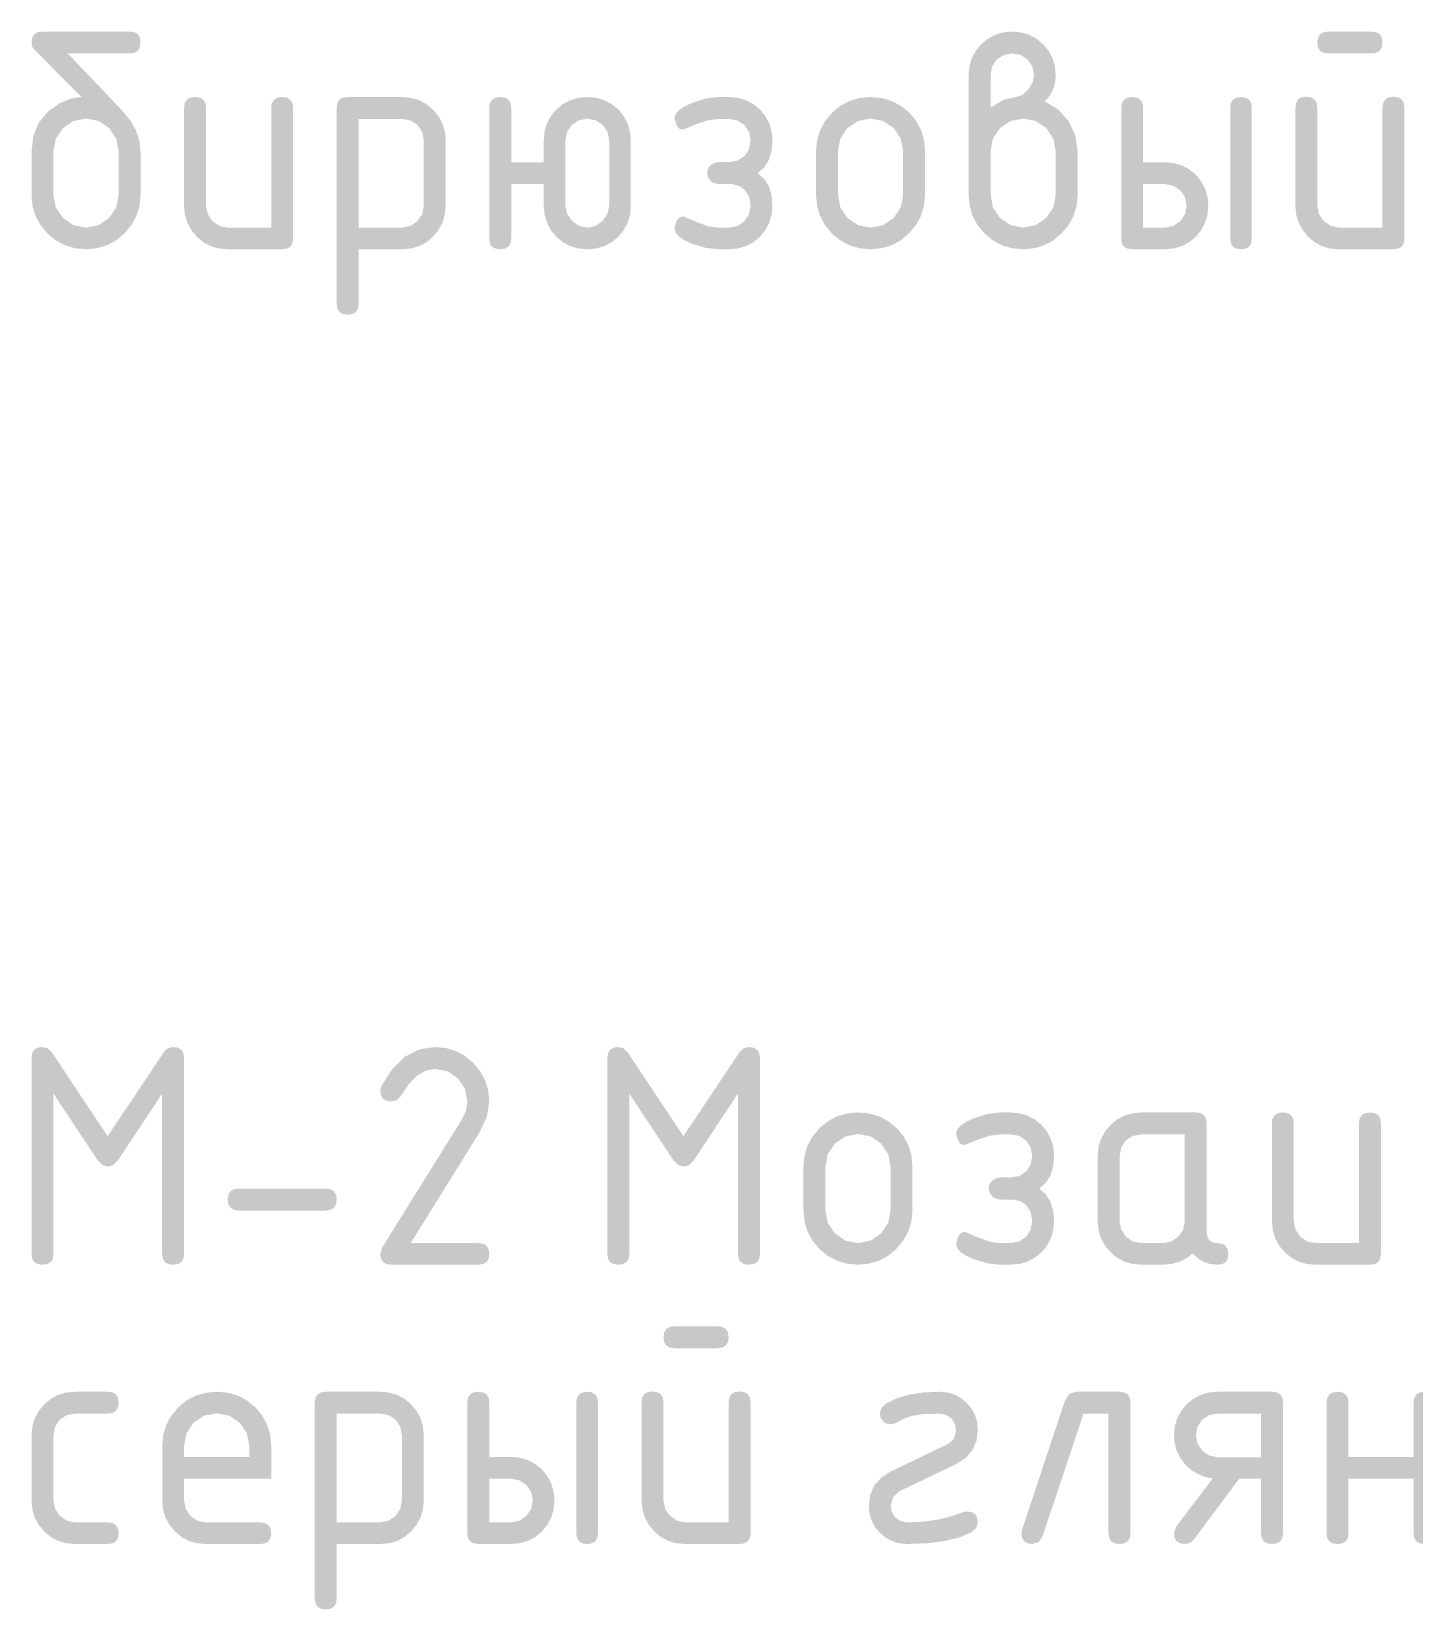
# Model space of a CAD drawing. Header units: millimetres. Extents: x 0 to 1189, y 0 to 841.
# Drawn here: x 1006.08 to 1025.31, y 727.34 to 749.27 of the extents above; entities that cross this region are included whole.
import ezdxf

# ---------------------------------------------------------------- set-up
doc = ezdxf.new("R2010")
doc.units = ezdxf.units.MM

msp = doc.modelspace()

# ---------------------------------------------------------------- hatches: boundary and pattern name
h = msp.add_hatch(color=7)
h.paths.add_polyline_path([(1007.598452, 747.604544), (1007.598452, 746.99931), (1007.584172, 746.849353), (1007.541677, 746.710404), (1007.471483, 746.582513), (1007.374108, 746.465733), (1007.259188, 746.369047), (1007.131091, 746.300369), (1006.991108, 746.259389), (1006.840531, 746.245798), (1006.688034, 746.259389), (1006.547836, 746.300369), (1006.419627, 746.369047), (1006.303096, 746.465733), (1006.206091, 746.582513), (1006.137249, 746.710404), (1006.09621, 746.849353), (1006.08261, 746.99931), (1006.08261, 747.608954), (1006.107217, 747.819931), (1006.181071, 748.00197), (1006.304225, 748.154657), (1006.476729, 748.277578), (1006.63169, 748.342346), (1006.777142, 748.362465), (1006.112376, 749.031089), (1006.089638, 749.066229), (1006.08261, 749.120386), (1006.092127, 749.186945), (1006.120713, 749.234488), (1006.168419, 749.263013), (1006.235297, 749.272521), (1007.450175, 749.272521), (1007.514504, 749.263013), (1007.560901, 749.234488), (1007.589004, 749.186945), (1007.598452, 749.120386), (1007.589004, 749.053508), (1007.560901, 749.005802), (1007.514504, 748.977216), (1007.450175, 748.967699), (1006.586421, 748.967699), (1007.348752, 748.167886), (1007.457298, 748.035215), (1007.535407, 747.897377), (1007.582613, 747.753958)])
h.paths.add_polyline_path([(1007.29363, 747.003719), (1007.29363, 747.608954), (1007.261315, 747.782518), (1007.162441, 747.930863), (1007.015542, 748.029738), (1006.840531, 748.062053), (1006.66552, 748.029738), (1006.518622, 747.930863), (1006.419747, 747.782518), (1006.387432, 747.608954), (1006.387432, 747.003719), (1006.419747, 746.826848), (1006.518622, 746.68181), (1006.66552, 746.580731), (1006.840531, 746.546211), (1007.015542, 746.580731), (1007.162441, 746.68181), (1007.261315, 746.828295)])
h = msp.add_hatch(color=7)
h.paths.add_polyline_path([(1019.418206, 748.214188), (1019.602105, 748.324913), (1019.769882, 748.362465), (1019.861245, 748.389957), (1019.943514, 748.468298), (1020.003941, 748.567793), (1020.023441, 748.667287), (1020.001392, 748.784834), (1019.934695, 748.883363), (1019.836441, 748.947649), (1019.71917, 748.967699), (1019.601416, 748.945995), (1019.503093, 748.883363), (1019.439979, 748.784834), (1019.418206, 748.667287)])
h.paths.add_polyline_path([(1020.171717, 748.302934), (1020.359682, 748.188901), (1020.506305, 748.024019), (1020.597945, 747.824341), (1020.629226, 747.608954), (1020.629226, 746.99931), (1020.614946, 746.848733), (1020.572451, 746.70875), (1020.502257, 746.580653), (1020.404882, 746.465733), (1020.289962, 746.369047), (1020.161865, 746.300369), (1020.021882, 746.259389), (1019.871305, 746.245798), (1019.718808, 746.259389), (1019.57861, 746.300369), (1019.450401, 746.369047), (1019.33387, 746.465733), (1019.236865, 746.582513), (1019.168023, 746.710404), (1019.126984, 746.849353), (1019.113384, 746.99931), (1019.113384, 748.667287), (1019.124538, 748.78945), (1019.157964, 748.902105), (1019.213611, 749.005251), (1019.291427, 749.098889), (1019.384384, 749.174388), (1019.486075, 749.2287), (1019.597377, 749.261514), (1019.71917, 749.272521), (1019.841333, 749.261454), (1019.953987, 749.228217), (1020.057134, 749.17276), (1020.150771, 749.09503), (1020.226038, 749.003623), (1020.280376, 748.901622), (1020.31332, 748.78939), (1020.324404, 748.667287), (1020.314887, 748.5585), (1020.286301, 748.461339), (1020.238595, 748.376065)])
h.paths.add_polyline_path([(1020.324404, 747.003719), (1020.324404, 747.608954), (1020.292089, 747.782518), (1020.193215, 747.930863), (1020.046316, 748.029738), (1019.871305, 748.062053), (1019.696294, 748.029738), (1019.549395, 747.930863), (1019.450521, 747.782518), (1019.418206, 747.608954), (1019.418206, 747.003719), (1019.450521, 746.826848), (1019.549395, 746.68181), (1019.696294, 746.580731), (1019.871305, 746.546211), (1020.046316, 746.580731), (1020.193215, 746.68181), (1020.292089, 746.828295)])
h = msp.add_hatch(color=7)
h.paths.add_polyline_path([(1025.173289, 748.214188), (1025.173289, 746.394075), (1025.163772, 746.327886), (1025.135186, 746.281696), (1025.08748, 746.254626), (1025.020603, 746.245798), (1024.263233, 746.245798), (1024.14082, 746.256263), (1024.028484, 746.288173), (1023.926587, 746.342304), (1023.83549, 746.419431), (1023.757674, 746.513069), (1023.702027, 746.616215), (1023.668601, 746.72887), (1023.657447, 746.851033), (1023.657447, 748.214188), (1023.666964, 748.281066), (1023.69555, 748.328772), (1023.743256, 748.357358), (1023.810134, 748.366875), (1023.876693, 748.357358), (1023.924235, 748.328772), (1023.952761, 748.281066), (1023.962269, 748.214188), (1023.962269, 746.851033), (1023.984593, 746.735898), (1024.051566, 746.639366), (1024.149338, 746.569017), (1024.263233, 746.546211), (1024.868467, 746.546211), (1024.868467, 748.214188), (1024.877976, 748.281066), (1024.906501, 748.328772), (1024.954043, 748.357358), (1025.020603, 748.366875), (1025.08748, 748.357358), (1025.135186, 748.328772), (1025.163772, 748.281066)])
h.paths.add_polyline_path([(1024.71578, 748.967699), (1024.110546, 748.967699), (1024.046218, 748.977216), (1023.999821, 749.005802), (1023.971717, 749.053508), (1023.962269, 749.120386), (1023.971717, 749.186945), (1023.999821, 749.234488), (1024.046218, 749.263013), (1024.110546, 749.272521), (1024.71578, 749.272521), (1024.782658, 749.263013), (1024.830364, 749.234488), (1024.85895, 749.186945), (1024.868467, 749.120386), (1024.85895, 749.053508), (1024.830364, 749.005802), (1024.782658, 748.977216)])
h = msp.add_hatch(color=7)
h.dxf.hatch_style = 2
h.paths.add_polyline_path([(1009.72013, 748.214188), (1009.72013, 746.394075), (1009.710613, 746.327886), (1009.682027, 746.281696), (1009.634321, 746.254626), (1009.567443, 746.245798), (1008.810074, 746.245798), (1008.687661, 746.256263), (1008.575325, 746.288173), (1008.473427, 746.342304), (1008.382331, 746.419431), (1008.304514, 746.512449), (1008.248868, 746.614561), (1008.215441, 746.727009), (1008.204288, 746.851033), (1008.204288, 748.214188), (1008.213805, 748.278517), (1008.242391, 748.324913), (1008.290097, 748.353017), (1008.356975, 748.362465), (1008.423534, 748.353017), (1008.471076, 748.324913), (1008.499602, 748.278517), (1008.50911, 748.214188), (1008.50911, 746.851033), (1008.531434, 746.735415), (1008.598407, 746.635508), (1008.696179, 746.568535), (1008.810074, 746.546211), (1009.415308, 746.546211), (1009.415308, 748.214188), (1009.424816, 748.278517), (1009.453342, 748.324913), (1009.500884, 748.353017), (1009.567443, 748.362465), (1009.634321, 748.353017), (1009.682027, 748.324913), (1009.710613, 748.278517)])
h = msp.add_hatch(color=7)
h.paths.add_polyline_path([(1010.325966, 748.214188), (1010.335483, 748.278517), (1010.364068, 748.324913), (1010.411774, 748.353017), (1010.478652, 748.362465), (1011.236022, 748.362465), (1011.358435, 748.35138), (1011.470771, 748.318437), (1011.572668, 748.264099), (1011.663765, 748.188832), (1011.741581, 748.095194), (1011.797228, 747.992048), (1011.830654, 747.879394), (1011.841808, 747.757231), (1011.841808, 746.851033), (1011.830654, 746.72887), (1011.797228, 746.616215), (1011.741581, 746.513069), (1011.663765, 746.419431), (1011.572668, 746.342304), (1011.470771, 746.288173), (1011.358435, 746.256263), (1011.236022, 746.245798), (1010.630788, 746.245798), (1010.630788, 745.484019), (1010.621279, 745.41969), (1010.592754, 745.373293), (1010.545212, 745.34519), (1010.478652, 745.335742), (1010.411774, 745.34519), (1010.364068, 745.373293), (1010.335483, 745.41969), (1010.325966, 745.484019)])
h.paths.add_polyline_path([(1010.630788, 748.057643), (1010.630788, 746.546211), (1011.236022, 746.546211), (1011.351571, 746.568535), (1011.447689, 746.635508), (1011.514661, 746.733762), (1011.536986, 746.851033), (1011.536986, 747.757231), (1011.515213, 747.874502), (1011.452099, 747.972756), (1011.353775, 748.037524), (1011.236022, 748.057643)])
h = msp.add_hatch(color=7)
h.paths.add_polyline_path([(1013.205564, 747.151996), (1012.752465, 747.151996), (1012.752465, 746.394075), (1012.742957, 746.327886), (1012.714432, 746.281696), (1012.666889, 746.254626), (1012.60033, 746.245798), (1012.533452, 746.254626), (1012.485746, 746.281696), (1012.45716, 746.327886), (1012.447643, 746.394075), (1012.447643, 748.214188), (1012.45716, 748.278517), (1012.485746, 748.324913), (1012.533452, 748.353017), (1012.60033, 748.362465), (1012.666889, 748.353017), (1012.714432, 748.324913), (1012.742957, 748.278517), (1012.752465, 748.214188), (1012.752465, 747.456267), (1013.205564, 747.456267), (1013.205564, 747.761089), (1013.216649, 747.882882), (1013.249593, 747.994184), (1013.303931, 748.095875), (1013.379197, 748.188832), (1013.472835, 748.264099), (1013.575981, 748.318437), (1013.688636, 748.35138), (1013.810799, 748.362465), (1013.933048, 748.35138), (1014.045892, 748.318437), (1014.149228, 748.264099), (1014.242952, 748.188832), (1014.318132, 748.095194), (1014.37228, 747.992048), (1014.405035, 747.879394), (1014.416033, 747.757231), (1014.416033, 746.851033), (1014.405035, 746.727009), (1014.37228, 746.614561), (1014.318132, 746.512449), (1014.242952, 746.419431), (1014.149228, 746.342304), (1014.045892, 746.288173), (1013.933048, 746.256263), (1013.810799, 746.245798), (1013.688636, 746.256263), (1013.575981, 746.288173), (1013.472835, 746.342304), (1013.379197, 746.419431), (1013.303931, 746.513069), (1013.249593, 746.616215), (1013.216649, 746.72887), (1013.205564, 746.851033)])
h.paths.add_polyline_path([(1013.810799, 746.546211), (1013.92304, 746.569017), (1014.022465, 746.639366), (1014.091367, 746.737345), (1014.115621, 746.851033), (1014.115621, 747.757231), (1014.093366, 747.874502), (1014.026875, 747.972756), (1013.928345, 748.039728), (1013.810799, 748.062053), (1013.693528, 748.039728), (1013.595274, 747.972756), (1013.528301, 747.874502), (1013.505977, 747.757231), (1013.505977, 746.851033), (1013.530437, 746.737345), (1013.599132, 746.639366), (1013.698558, 746.569017)])
h = msp.add_hatch(color=7)
h.dxf.hatch_style = 2
h.paths.add_polyline_path([(1016.080833, 746.851033), (1016.061265, 746.976985), (1016.000356, 747.071519), (1015.924426, 747.125814), (1015.822865, 747.151996), (1015.628286, 747.151996), (1015.565654, 747.167086), (1015.522452, 747.198298), (1015.487864, 747.246461), (1015.475599, 747.304132), (1015.487864, 747.365454), (1015.522452, 747.414375), (1015.581846, 747.448481), (1015.670178, 747.460677), (1015.717031, 747.460677), (1015.767743, 747.456267), (1015.90162, 747.478591), (1016.000356, 747.545564), (1016.061265, 747.640235), (1016.080833, 747.757231), (1016.060783, 747.874502), (1015.996498, 747.972756), (1015.897968, 748.037524), (1015.780421, 748.057643), (1015.628286, 748.057643), (1015.487933, 748.038626), (1015.319054, 747.981575), (1015.238155, 747.948296), (1015.180354, 747.924524), (1015.146429, 747.910262), (1015.095261, 747.91853), (1015.056676, 747.960078), (1015.0225, 748.065911), (1015.038339, 748.12471), (1015.085545, 748.180357), (1015.163654, 748.2328), (1015.272201, 748.281988), (1015.462852, 748.342897), (1015.628286, 748.362465), (1015.780421, 748.362465), (1015.902584, 748.35138), (1016.015239, 748.318437), (1016.118385, 748.264099), (1016.212023, 748.188832), (1016.287522, 748.095194), (1016.341834, 747.992048), (1016.374648, 747.879394), (1016.385656, 747.757231), (1016.372883, 747.609617), (1016.334324, 747.484586), (1016.269616, 747.382602), (1016.178399, 747.304132), (1016.269616, 747.225661), (1016.334324, 747.123678), (1016.372883, 746.998646), (1016.385656, 746.851033), (1016.374648, 746.72887), (1016.341834, 746.616215), (1016.287522, 746.513069), (1016.212023, 746.419431), (1016.118385, 746.342304), (1016.015239, 746.288173), (1015.902584, 746.256263), (1015.780421, 746.245798), (1015.628286, 746.245798), (1015.459269, 746.264815), (1015.268342, 746.321866), (1015.160166, 746.371122), (1015.083409, 746.424048), (1015.037659, 746.481004), (1015.0225, 746.542352), (1015.056676, 746.648185), (1015.095743, 746.68808), (1015.141011, 746.702756), (1015.154714, 746.698002), (1015.189449, 746.683739), (1015.245579, 746.659968), (1015.323464, 746.626688), (1015.488484, 746.565779), (1015.628286, 746.546211), (1015.780421, 746.546211), (1015.897968, 746.568535), (1015.996498, 746.635508), (1016.059336, 746.733762)])
h = msp.add_hatch(color=7)
h.paths.add_polyline_path([(1016.991706, 746.99931), (1016.991706, 747.604544), (1017.005306, 747.75705), (1017.046346, 747.897308), (1017.115187, 748.025681), (1017.212193, 748.14253), (1017.328723, 748.239217), (1017.456932, 748.307895), (1017.59713, 748.348874), (1017.749627, 748.362465), (1017.902125, 748.348934), (1018.042323, 748.308377), (1018.170532, 748.240845), (1018.287062, 748.146389), (1018.384068, 748.029789), (1018.452909, 747.901098), (1018.493949, 747.759591), (1018.507548, 747.604544), (1018.507548, 746.99931), (1018.493269, 746.849353), (1018.450773, 746.710404), (1018.380579, 746.582513), (1018.283204, 746.465733), (1018.168284, 746.369047), (1018.040187, 746.300369), (1017.900204, 746.259389), (1017.749627, 746.245798), (1017.59713, 746.259389), (1017.456932, 746.300369), (1017.328723, 746.369047), (1017.212193, 746.465733), (1017.115187, 746.582513), (1017.046346, 746.710404), (1017.005306, 746.849353)])
h.paths.add_polyline_path([(1018.202726, 747.003719), (1018.202726, 747.608954), (1018.170411, 747.782518), (1018.071537, 747.930863), (1017.924638, 748.029738), (1017.749627, 748.062053), (1017.574617, 748.029738), (1017.427718, 747.930863), (1017.328843, 747.782518), (1017.296528, 747.608954), (1017.296528, 747.003719), (1017.328843, 746.826848), (1017.427718, 746.68181), (1017.574617, 746.580731), (1017.749627, 746.546211), (1017.924638, 746.580731), (1018.071537, 746.68181), (1018.170411, 746.828295)])
h = msp.add_hatch(color=7)
h.paths.add_polyline_path([(1022.446082, 746.851033), (1022.434997, 746.72887), (1022.402054, 746.616215), (1022.347716, 746.513069), (1022.272449, 746.419431), (1022.178811, 746.342304), (1022.075665, 746.288173), (1021.963011, 746.256263), (1021.840847, 746.245798), (1021.387748, 746.245798), (1021.320871, 746.254626), (1021.273165, 746.281696), (1021.244579, 746.327886), (1021.235062, 746.394075), (1021.235062, 748.214188), (1021.244579, 748.278517), (1021.273165, 748.324913), (1021.320871, 748.353017), (1021.387748, 748.362465), (1021.454308, 748.353017), (1021.50185, 748.324913), (1021.530375, 748.278517), (1021.539884, 748.214188), (1021.539884, 747.456267), (1021.840847, 747.456267), (1021.963011, 747.445269), (1022.075665, 747.412514), (1022.178811, 747.358366), (1022.272449, 747.283185), (1022.347716, 747.189462), (1022.402054, 747.086126), (1022.434997, 746.973282)])
h.paths.add_polyline_path([(1022.145118, 746.851033), (1022.12307, 746.968579), (1022.056373, 747.067109), (1021.958119, 747.130223), (1021.840847, 747.151996), (1021.539884, 747.151996), (1021.539884, 746.546211), (1021.840847, 746.546211), (1021.958119, 746.568535), (1022.056373, 746.635508), (1022.12307, 746.733762)])
h.paths.add_polyline_path([(1022.750904, 748.214188), (1022.760412, 748.278517), (1022.788938, 748.324913), (1022.83648, 748.353017), (1022.903039, 748.362465), (1022.967368, 748.353017), (1023.013765, 748.324913), (1023.041868, 748.278517), (1023.051316, 748.214188), (1023.051316, 746.394075), (1023.041868, 746.327886), (1023.013765, 746.281696), (1022.967368, 746.254626), (1022.903039, 746.245798), (1022.83648, 746.254626), (1022.788938, 746.281696), (1022.760412, 746.327886), (1022.750904, 746.394075)])
h = msp.add_hatch(color=7)
h.dxf.hatch_style = 2
h.paths.add_polyline_path([(1008.051, 735.15503), (1008.117878, 735.145521), (1008.165584, 735.116996), (1008.19417, 735.069454), (1008.203687, 735.002894), (1008.203687, 732.276584), (1008.19417, 732.210395), (1008.165584, 732.164205), (1008.117878, 732.137135), (1008.051, 732.128307), (1007.984441, 732.137135), (1007.936898, 732.164205), (1007.908373, 732.210395), (1007.898865, 732.276584), (1007.898865, 734.507352), (1007.284811, 733.580208), (1007.217838, 733.513717), (1007.140944, 733.491462), (1007.068114, 733.513717), (1007.001486, 733.580208), (1006.387432, 734.507352), (1006.387432, 732.276584), (1006.377924, 732.210395), (1006.349398, 732.164205), (1006.301856, 732.137135), (1006.235297, 732.128307), (1006.168419, 732.137135), (1006.120713, 732.164205), (1006.092127, 732.210395), (1006.08261, 732.276584), (1006.08261, 735.002894), (1006.092127, 735.069454), (1006.120713, 735.116996), (1006.168419, 735.145521), (1006.235297, 735.15503), (1006.308746, 735.136013), (1006.366486, 735.078962), (1007.140944, 733.914795), (1007.924221, 735.08723), (1007.978309, 735.1387)])
h = msp.add_hatch(color=7)
h.dxf.hatch_style = 2
h.paths.add_polyline_path([(1011.689827, 735.15503), (1011.840404, 735.141516), (1011.980386, 735.100666), (1012.108484, 735.032014), (1012.223403, 734.935095), (1012.320779, 734.818246), (1012.390973, 734.689873), (1012.433468, 734.549615), (1012.447748, 734.397109), (1012.412677, 734.180757), (1012.307739, 733.961098), (1011.355239, 732.428719), (1012.295061, 732.428719), (1012.361939, 732.419211), (1012.409645, 732.390685), (1012.438231, 732.343143), (1012.447748, 732.276584), (1012.438231, 732.210395), (1012.409645, 732.164205), (1012.361939, 732.137135), (1012.295061, 732.128307), (1011.084593, 732.128307), (1011.017715, 732.137135), (1010.970009, 732.164205), (1010.941423, 732.210395), (1010.931906, 732.276584), (1010.957262, 732.365329), (1012.066858, 734.147408), (1012.123909, 734.270812), (1012.142926, 734.397109), (1012.110611, 734.572533), (1012.011737, 734.719019), (1011.864838, 734.817893), (1011.689827, 734.850208), (1011.562737, 734.826428), (1011.441642, 734.755054), (1011.326128, 734.636035), (1011.215782, 734.469318), (1011.161143, 734.41585), (1011.084593, 734.397109), (1011.017715, 734.406703), (1010.970009, 734.435418), (1010.941423, 734.48315), (1010.931906, 734.549795), (1010.944584, 734.608776), (1011.098003, 734.847839), (1011.272764, 735.018535), (1011.469746, 735.120915)])
h = msp.add_hatch(color=7)
h.dxf.hatch_style = 2
h.paths.add_polyline_path([(1016.057909, 735.15503), (1016.124787, 735.145521), (1016.172493, 735.116996), (1016.201078, 735.069454), (1016.210595, 735.002894), (1016.210595, 732.276584), (1016.201078, 732.210395), (1016.172493, 732.164205), (1016.124787, 732.137135), (1016.057909, 732.128307), (1015.991349, 732.137135), (1015.943807, 732.164205), (1015.915282, 732.210395), (1015.905773, 732.276584), (1015.905773, 734.507352), (1015.291719, 733.580208), (1015.224747, 733.513717), (1015.147852, 733.491462), (1015.075023, 733.513717), (1015.008395, 733.580208), (1014.394341, 734.507352), (1014.394341, 732.276584), (1014.384833, 732.210395), (1014.356307, 732.164205), (1014.308765, 732.137135), (1014.242206, 732.128307), (1014.175328, 732.137135), (1014.127622, 732.164205), (1014.099036, 732.210395), (1014.089519, 732.276584), (1014.089519, 735.002894), (1014.099036, 735.069454), (1014.127622, 735.116996), (1014.175328, 735.145521), (1014.242206, 735.15503), (1014.315655, 735.136013), (1014.373395, 735.078962), (1015.147852, 733.914795), (1015.931129, 735.08723), (1015.985217, 735.1387)])
h = msp.add_hatch(color=7)
h.paths.add_polyline_path([(1016.816992, 732.881818), (1016.816992, 733.487052), (1016.830592, 733.639558), (1016.871631, 733.779817), (1016.940473, 733.908189), (1017.037478, 734.025039), (1017.154009, 734.121725), (1017.282218, 734.190403), (1017.422416, 734.231383), (1017.574913, 734.244973), (1017.72741, 734.231443), (1017.867608, 734.190885), (1017.995818, 734.123353), (1018.112348, 734.028897), (1018.209353, 733.912298), (1018.278195, 733.783606), (1018.319235, 733.642099), (1018.332834, 733.487052), (1018.332834, 732.881818), (1018.318554, 732.731862), (1018.276059, 732.592912), (1018.205865, 732.465022), (1018.108489, 732.348242), (1017.99357, 732.251555), (1017.865472, 732.182877), (1017.72549, 732.141898), (1017.574913, 732.128307), (1017.422416, 732.141898), (1017.282218, 732.182877), (1017.154009, 732.251555), (1017.037478, 732.348242), (1016.940473, 732.465022), (1016.871631, 732.592912), (1016.830592, 732.731862)])
h.paths.add_polyline_path([(1018.028012, 732.886228), (1018.028012, 733.491462), (1017.995697, 733.665026), (1017.896823, 733.813372), (1017.749924, 733.912246), (1017.574913, 733.944561), (1017.399902, 733.912246), (1017.253003, 733.813372), (1017.154129, 733.665026), (1017.121814, 733.491462), (1017.121814, 732.886228), (1017.154129, 732.709357), (1017.253003, 732.564318), (1017.399902, 732.463239), (1017.574913, 732.428719), (1017.749924, 732.463239), (1017.896823, 732.564318), (1017.995697, 732.710803)])
h = msp.add_hatch(color=7)
h.dxf.hatch_style = 2
h.paths.add_polyline_path([(1019.997148, 732.733541), (1019.97758, 732.859494), (1019.916671, 732.954027), (1019.840741, 733.008322), (1019.739179, 733.034505), (1019.5446, 733.034505), (1019.481968, 733.049594), (1019.438767, 733.080807), (1019.404178, 733.128969), (1019.391914, 733.18664), (1019.404178, 733.247963), (1019.438767, 733.296883), (1019.49816, 733.33099), (1019.586493, 733.343185), (1019.633346, 733.343185), (1019.684058, 733.338776), (1019.817934, 733.3611), (1019.916671, 733.428072), (1019.97758, 733.522744), (1019.997148, 733.639739), (1019.977098, 733.75701), (1019.912812, 733.855264), (1019.814282, 733.920032), (1019.696736, 733.940151), (1019.5446, 733.940151), (1019.404247, 733.921134), (1019.235369, 733.864084), (1019.154469, 733.830804), (1019.096669, 733.807033), (1019.062743, 733.79277), (1019.011575, 733.801038), (1018.97299, 733.842586), (1018.938815, 733.94842), (1018.954654, 734.007219), (1019.00186, 734.062866), (1019.079969, 734.115309), (1019.188515, 734.164496), (1019.379167, 734.225405), (1019.5446, 734.244973), (1019.696736, 734.244973), (1019.818899, 734.233889), (1019.931553, 734.200945), (1020.0347, 734.146607), (1020.128337, 734.071341), (1020.203837, 733.977703), (1020.258148, 733.874557), (1020.290963, 733.761902), (1020.30197, 733.639739), (1020.289197, 733.492125), (1020.250638, 733.367094), (1020.185931, 733.265111), (1020.094713, 733.18664), (1020.185931, 733.108169), (1020.250638, 733.006186), (1020.289197, 732.881155), (1020.30197, 732.733541), (1020.290963, 732.611378), (1020.258148, 732.498723), (1020.203837, 732.395577), (1020.128337, 732.30194), (1020.0347, 732.224812), (1019.931553, 732.170681), (1019.818899, 732.138771), (1019.696736, 732.128307), (1019.5446, 732.128307), (1019.375584, 732.147324), (1019.184657, 732.204374), (1019.076481, 732.253631), (1018.999724, 732.306556), (1018.953973, 732.363512), (1018.938815, 732.424861), (1018.97299, 732.530694), (1019.012057, 732.570588), (1019.057326, 732.585264), (1019.071029, 732.58051), (1019.105764, 732.566247), (1019.161893, 732.542476), (1019.239778, 732.509197), (1019.404798, 732.448287), (1019.5446, 732.428719), (1019.696736, 732.428719), (1019.814282, 732.451043), (1019.912812, 732.518016), (1019.975651, 732.61627)])
h = msp.add_hatch(color=7)
h.paths.add_polyline_path([(1022.119186, 733.940151), (1021.513951, 733.940151), (1021.396198, 733.918378), (1021.297875, 733.855264), (1021.234761, 733.75701), (1021.212988, 733.639739), (1021.212988, 732.733541), (1021.235312, 732.617924), (1021.302285, 732.518016), (1021.400057, 732.451043), (1021.513951, 732.428719), (1021.818222, 732.428719), (1021.933771, 732.451043), (1022.029889, 732.518016), (1022.096862, 732.61627), (1022.119186, 732.733541)])
h.paths.add_polyline_path([(1022.72442, 732.276584), (1022.714972, 732.210395), (1022.686869, 732.164205), (1022.640472, 732.137135), (1022.576143, 732.128307), (1022.473746, 732.137884), (1022.382047, 732.166892), (1022.300579, 732.215743), (1022.228878, 732.284852), (1022.13921, 732.215743), (1022.04112, 732.166892), (1021.934244, 732.137884), (1021.818222, 732.128307), (1021.513951, 732.128307), (1021.391539, 732.138771), (1021.279203, 732.170681), (1021.177305, 732.224812), (1021.086208, 732.30194), (1021.008392, 732.394957), (1020.952745, 732.49707), (1020.919319, 732.609518), (1020.908166, 732.733541), (1020.908166, 733.639739), (1020.919319, 733.761902), (1020.952745, 733.874557), (1021.008392, 733.977703), (1021.086208, 734.071341), (1021.177305, 734.146607), (1021.279203, 734.200945), (1021.391539, 734.233889), (1021.513951, 734.244973), (1022.271321, 734.244973), (1022.338199, 734.235525), (1022.385905, 734.207422), (1022.414491, 734.161025), (1022.424008, 734.096697), (1022.424008, 732.581406), (1022.433516, 732.514528), (1022.462042, 732.466822), (1022.509584, 732.438236), (1022.576143, 732.428719), (1022.640472, 732.419211), (1022.686869, 732.390685), (1022.714972, 732.343143)])
h = msp.add_hatch(color=7)
h.dxf.hatch_style = 2
h.paths.add_polyline_path([(1024.846538, 734.096697), (1024.846538, 732.276584), (1024.837021, 732.210395), (1024.808435, 732.164205), (1024.760729, 732.137135), (1024.693851, 732.128307), (1023.936482, 732.128307), (1023.814069, 732.138771), (1023.701733, 732.170681), (1023.599836, 732.224812), (1023.508739, 732.30194), (1023.430923, 732.394957), (1023.375276, 732.49707), (1023.34185, 732.609518), (1023.330696, 732.733541), (1023.330696, 734.096697), (1023.340213, 734.161025), (1023.368799, 734.207422), (1023.416505, 734.235525), (1023.483383, 734.244973), (1023.549942, 734.235525), (1023.597484, 734.207422), (1023.62601, 734.161025), (1023.635518, 734.096697), (1023.635518, 732.733541), (1023.657842, 732.617924), (1023.724815, 732.518016), (1023.822587, 732.451043), (1023.936482, 732.428719), (1024.541716, 732.428719), (1024.541716, 734.096697), (1024.551225, 734.161025), (1024.57975, 734.207422), (1024.627292, 734.235525), (1024.693851, 734.244973), (1024.760729, 734.235525), (1024.808435, 734.207422), (1024.837021, 734.161025)])
h = msp.add_hatch(color=7)
h.dxf.hatch_style = 2
h.paths.add_polyline_path([(1010.173239, 732.881818), (1008.96277, 732.881818), (1008.895892, 732.891335), (1008.848186, 732.919921), (1008.8196, 732.967627), (1008.810083, 733.034505), (1008.8196, 733.101064), (1008.848186, 733.148606), (1008.895892, 733.177132), (1008.96277, 733.18664), (1010.173239, 733.18664), (1010.240117, 733.177132), (1010.287823, 733.148606), (1010.316408, 733.101064), (1010.325925, 733.034505), (1010.316408, 732.967627), (1010.287823, 732.919921), (1010.240117, 732.891335)])
h = msp.add_hatch(color=7)
h.paths.add_polyline_path([(1016.080955, 730.214016), (1016.080955, 728.393903), (1016.071438, 728.327714), (1016.042853, 728.281524), (1015.995147, 728.254454), (1015.928269, 728.245626), (1015.170899, 728.245626), (1015.048486, 728.256091), (1014.93615, 728.288001), (1014.834253, 728.342132), (1014.743156, 728.419259), (1014.66534, 728.512897), (1014.609693, 728.616043), (1014.576267, 728.728697), (1014.565113, 728.850861), (1014.565113, 730.214016), (1014.57463, 730.280894), (1014.603216, 730.3286), (1014.650922, 730.357185), (1014.7178, 730.366703), (1014.784359, 730.357185), (1014.831901, 730.3286), (1014.860427, 730.280894), (1014.869935, 730.214016), (1014.869935, 728.850861), (1014.89226, 728.735725), (1014.959232, 728.639194), (1015.057004, 728.568845), (1015.170899, 728.546038), (1015.776133, 728.546038), (1015.776133, 730.214016), (1015.785642, 730.280894), (1015.814167, 730.3286), (1015.861709, 730.357185), (1015.928269, 730.366703), (1015.995147, 730.357185), (1016.042853, 730.3286), (1016.071438, 730.280894)])
h.paths.add_polyline_path([(1015.623447, 730.967527), (1015.018212, 730.967527), (1014.953884, 730.977044), (1014.907487, 731.00563), (1014.879383, 731.053336), (1014.869935, 731.120214), (1014.879383, 731.186773), (1014.907487, 731.234315), (1014.953884, 731.262841), (1015.018212, 731.272349), (1015.623447, 731.272349), (1015.690325, 731.262841), (1015.73803, 731.234315), (1015.766616, 731.186773), (1015.776133, 731.120214), (1015.766616, 731.053336), (1015.73803, 731.00563), (1015.690325, 730.977044)])
h = msp.add_hatch(color=7)
h.dxf.hatch_style = 2
h.paths.add_polyline_path([(1006.387432, 729.757058), (1006.387432, 728.850861), (1006.409757, 728.735243), (1006.476729, 728.635335), (1006.574501, 728.568363), (1006.688396, 728.546038), (1007.140944, 728.546038), (1007.207822, 728.53653), (1007.255527, 728.508005), (1007.284113, 728.460462), (1007.29363, 728.393903), (1007.284113, 728.327714), (1007.255527, 728.281524), (1007.207822, 728.254454), (1007.140944, 728.245626), (1006.688396, 728.245626), (1006.565983, 728.256091), (1006.453647, 728.288001), (1006.35175, 728.342132), (1006.260653, 728.419259), (1006.182837, 728.512277), (1006.12719, 728.614389), (1006.093764, 728.726837), (1006.08261, 728.850861), (1006.08261, 729.757058), (1006.093764, 729.879222), (1006.12719, 729.991876), (1006.182837, 730.095022), (1006.260653, 730.18866), (1006.35175, 730.263927), (1006.453647, 730.318264), (1006.565983, 730.351208), (1006.688396, 730.362293), (1007.140944, 730.362293), (1007.207822, 730.352784), (1007.255527, 730.324259), (1007.284113, 730.276717), (1007.29363, 730.210157), (1007.284113, 730.143279), (1007.255527, 730.095574), (1007.207822, 730.066988), (1007.140944, 730.057471), (1006.688396, 730.057471), (1006.570643, 730.035698), (1006.472319, 729.972584), (1006.409205, 729.874329)])
h = msp.add_hatch(color=7)
h.paths.add_polyline_path([(1008.657273, 730.06188), (1008.482262, 730.029565), (1008.335363, 729.930691), (1008.236489, 729.783792), (1008.204174, 729.608782), (1008.204174, 729.456095), (1009.110372, 729.456095), (1009.110372, 729.608782), (1009.078057, 729.783792), (1008.979183, 729.930691), (1008.832284, 730.029565)])
h.paths.add_polyline_path([(1008.204174, 729.151824), (1008.204174, 728.850861), (1008.226498, 728.735243), (1008.293471, 728.635335), (1008.391243, 728.568363), (1008.505138, 728.546038), (1009.262507, 728.546038), (1009.329385, 728.53653), (1009.377091, 728.508005), (1009.405677, 728.460462), (1009.415194, 728.393903), (1009.405677, 728.327714), (1009.377091, 728.281524), (1009.329385, 728.254454), (1009.262507, 728.245626), (1008.505138, 728.245626), (1008.382725, 728.256091), (1008.270389, 728.288001), (1008.168491, 728.342132), (1008.077394, 728.419259), (1007.999578, 728.512277), (1007.943931, 728.614389), (1007.910505, 728.726837), (1007.899352, 728.850861), (1007.899352, 729.604372), (1007.912951, 729.756878), (1007.953991, 729.897136), (1008.022833, 730.025509), (1008.119838, 730.142358), (1008.236368, 730.239045), (1008.364578, 730.307723), (1008.504776, 730.348702), (1008.657273, 730.362293), (1008.80977, 730.348762), (1008.949968, 730.308205), (1009.078178, 730.240672), (1009.194708, 730.146216), (1009.291713, 730.029686), (1009.360555, 729.901477), (1009.401594, 729.761279), (1009.415194, 729.608782), (1009.415194, 729.151824)])
h = msp.add_hatch(color=7)
h.paths.add_polyline_path([(1010.021037, 730.214016), (1010.030554, 730.278344), (1010.059139, 730.324741), (1010.106845, 730.352845), (1010.173723, 730.362293), (1010.931093, 730.362293), (1011.053506, 730.351208), (1011.165842, 730.318264), (1011.267739, 730.263927), (1011.358836, 730.18866), (1011.436652, 730.095022), (1011.492299, 729.991876), (1011.525725, 729.879222), (1011.536879, 729.757058), (1011.536879, 728.850861), (1011.525725, 728.728697), (1011.492299, 728.616043), (1011.436652, 728.512897), (1011.358836, 728.419259), (1011.267739, 728.342132), (1011.165842, 728.288001), (1011.053506, 728.256091), (1010.931093, 728.245626), (1010.325859, 728.245626), (1010.325859, 727.483847), (1010.31635, 727.419518), (1010.287825, 727.373121), (1010.240282, 727.345018), (1010.173723, 727.33557), (1010.106845, 727.345018), (1010.059139, 727.373121), (1010.030554, 727.419518), (1010.021037, 727.483847)])
h.paths.add_polyline_path([(1010.325859, 730.057471), (1010.325859, 728.546038), (1010.931093, 728.546038), (1011.046641, 728.568363), (1011.14276, 728.635335), (1011.209732, 728.733589), (1011.232057, 728.850861), (1011.232057, 729.757058), (1011.210283, 729.874329), (1011.147169, 729.972584), (1011.048846, 730.037351), (1010.931093, 730.057471)])
h = msp.add_hatch(color=7)
h.paths.add_polyline_path([(1013.353741, 728.850861), (1013.342656, 728.728697), (1013.309713, 728.616043), (1013.255375, 728.512897), (1013.180108, 728.419259), (1013.086471, 728.342132), (1012.983324, 728.288001), (1012.87067, 728.256091), (1012.748507, 728.245626), (1012.295408, 728.245626), (1012.22853, 728.254454), (1012.180824, 728.281524), (1012.152238, 728.327714), (1012.142721, 728.393903), (1012.142721, 730.214016), (1012.152238, 730.278344), (1012.180824, 730.324741), (1012.22853, 730.352845), (1012.295408, 730.362293), (1012.361967, 730.352845), (1012.409509, 730.324741), (1012.438035, 730.278344), (1012.447543, 730.214016), (1012.447543, 729.456095), (1012.748507, 729.456095), (1012.87067, 729.445096), (1012.983324, 729.412342), (1013.086471, 729.358194), (1013.180108, 729.283013), (1013.255375, 729.189289), (1013.309713, 729.085954), (1013.342656, 728.97311)])
h.paths.add_polyline_path([(1013.052778, 728.850861), (1013.030729, 728.968407), (1012.964032, 729.066937), (1012.865778, 729.130051), (1012.748507, 729.151824), (1012.447543, 729.151824), (1012.447543, 728.546038), (1012.748507, 728.546038), (1012.865778, 728.568363), (1012.964032, 728.635335), (1013.030729, 728.733589)])
h.paths.add_polyline_path([(1013.658563, 730.214016), (1013.668072, 730.278344), (1013.696597, 730.324741), (1013.744139, 730.352845), (1013.810699, 730.362293), (1013.875027, 730.352845), (1013.921424, 730.324741), (1013.949527, 730.278344), (1013.958975, 730.214016), (1013.958975, 728.393903), (1013.949527, 728.327714), (1013.921424, 728.281524), (1013.875027, 728.254454), (1013.810699, 728.245626), (1013.744139, 728.254454), (1013.696597, 728.281524), (1013.668072, 728.327714), (1013.658563, 728.393903)])
h = msp.add_hatch(color=7)
h.dxf.hatch_style = 2
h.paths.add_polyline_path([(1019.088833, 728.698725), (1019.155711, 728.689208), (1019.203417, 728.660622), (1019.232003, 728.612916), (1019.24152, 728.546038), (1019.219747, 728.470453), (1019.156633, 728.410991), (1018.990846, 728.338644), (1018.78532, 728.286967), (1018.540004, 728.255961), (1018.254845, 728.245626), (1018.150269, 728.255135), (1018.052824, 728.28366), (1017.963234, 728.331202), (1017.882223, 728.397762), (1017.813114, 728.478842), (1017.764263, 728.568914), (1017.735255, 728.667668), (1017.725678, 728.774793), (1017.744781, 728.928616), (1017.802021, 729.059909), (1017.897295, 729.168257), (1018.0305, 729.253248), (1018.813777, 729.629728), (1018.866935, 729.665695), (1018.905416, 729.710756), (1018.928809, 729.766153), (1018.936698, 729.833126), (1018.920713, 729.919805), (1018.873308, 729.994081), (1018.797378, 730.041692), (1018.712353, 730.057471), (1018.486217, 730.050649), (1018.327054, 730.027705), (1018.219084, 729.989809), (1018.098299, 729.926282), (1018.0305, 729.909194), (1017.972829, 729.919254), (1017.924667, 729.951637), (1017.888907, 730.0029), (1017.878365, 730.057471), (1017.897933, 730.133125), (1017.958842, 730.19307), (1018.105569, 730.267647), (1018.279787, 730.320469), (1018.481911, 730.351897), (1018.712353, 730.362293), (1018.816929, 730.352784), (1018.914374, 730.324259), (1019.003963, 730.276717), (1019.084975, 730.210157), (1019.154083, 730.127449), (1019.202935, 730.037558), (1019.231943, 729.939709), (1019.24152, 729.833126), (1019.222417, 729.679303), (1019.165177, 729.54801), (1019.069902, 729.439662), (1018.936698, 729.354671), (1018.157831, 728.98205), (1018.062333, 728.899299), (1018.0305, 728.774793), (1018.046485, 728.688114), (1018.09389, 728.613838), (1018.168166, 728.564022), (1018.254845, 728.546038), (1018.470042, 728.554815), (1018.670874, 728.58111), (1018.857443, 728.624871), (1019.029853, 728.686047)])
h = msp.add_hatch(color=7)
h.dxf.hatch_style = 2
h.paths.add_polyline_path([(1020.605283, 730.362293), (1021.210518, 730.362293), (1021.277396, 730.352845), (1021.325102, 730.324741), (1021.353687, 730.278344), (1021.363204, 730.214016), (1021.363204, 728.393903), (1021.353687, 728.327714), (1021.325102, 728.281524), (1021.277396, 728.254454), (1021.210518, 728.245626), (1021.143959, 728.254454), (1021.096416, 728.281524), (1021.067891, 728.327714), (1021.058382, 728.393903), (1021.058382, 730.057471), (1020.711117, 730.057471), (1020.139507, 728.34705), (1020.088795, 728.270913), (1020.000049, 728.245626), (1019.933171, 728.255135), (1019.885465, 728.28366), (1019.85688, 728.331202), (1019.847362, 728.397762), (1019.856182, 728.444615), (1020.453148, 730.239372), (1020.513093, 730.332665)])
h = msp.add_hatch(color=7)
h.paths.add_polyline_path([(1022.507033, 729.155683), (1022.396678, 729.179798), (1022.29516, 729.22045), (1022.203253, 729.278466), (1022.121734, 729.354671), (1022.054856, 729.443899), (1022.00715, 729.540155), (1021.978564, 729.644266), (1021.969047, 729.757058), (1021.980201, 729.879222), (1022.013627, 729.991876), (1022.069273, 730.095022), (1022.14709, 730.18866), (1022.238187, 730.263927), (1022.340084, 730.318264), (1022.45242, 730.351208), (1022.574833, 730.362293), (1023.332202, 730.362293), (1023.39908, 730.352845), (1023.446786, 730.324741), (1023.475372, 730.278344), (1023.484889, 730.214016), (1023.484889, 728.393903), (1023.475372, 728.327714), (1023.446786, 728.281524), (1023.39908, 728.254454), (1023.332202, 728.245626), (1023.265643, 728.254454), (1023.218101, 728.281524), (1023.189575, 728.327714), (1023.180067, 728.393903), (1023.180067, 729.151824), (1022.875245, 729.151824), (1022.244103, 728.305157), (1022.189326, 728.259475), (1022.121734, 728.245626), (1022.054856, 728.254454), (1022.00715, 728.281524), (1021.978564, 728.327714), (1021.969047, 728.393903), (1021.998813, 728.487058)])
h.paths.add_polyline_path([(1022.273869, 729.757058), (1022.296193, 729.640959), (1022.363166, 729.540982), (1022.460938, 729.474492), (1022.574833, 729.452236), (1023.180067, 729.452236), (1023.180067, 730.057471), (1022.574833, 730.057471), (1022.457079, 730.035698), (1022.358756, 729.972584), (1022.295642, 729.874329)])
h = msp.add_hatch(color=7)
h.dxf.hatch_style = 2
h.paths.add_polyline_path([(1024.395554, 729.151824), (1024.395554, 728.393903), (1024.386045, 728.327714), (1024.35752, 728.281524), (1024.309978, 728.254454), (1024.243418, 728.245626), (1024.17654, 728.254454), (1024.128834, 728.281524), (1024.100249, 728.327714), (1024.090732, 728.393903), (1024.090732, 730.214016), (1024.100249, 730.278344), (1024.128834, 730.324741), (1024.17654, 730.352845), (1024.243418, 730.362293), (1024.309978, 730.352845), (1024.35752, 730.324741), (1024.386045, 730.278344), (1024.395554, 730.214016), (1024.395554, 729.456095), (1025.301752, 729.456095), (1025.301752, 730.214016), (1025.31126, 730.278344), (1025.339785, 730.324741), (1025.387328, 730.352845), (1025.453887, 730.362293), (1025.520765, 730.352845), (1025.568471, 730.324741), (1025.597057, 730.278344), (1025.606574, 730.214016), (1025.606574, 728.393903), (1025.597057, 728.327714), (1025.568471, 728.281524), (1025.520765, 728.254454), (1025.453887, 728.245626), (1025.387328, 728.254454), (1025.339785, 728.281524), (1025.31126, 728.327714), (1025.301752, 728.393903), (1025.301752, 729.151824)])

doc.saveas('drawing.dxf')
